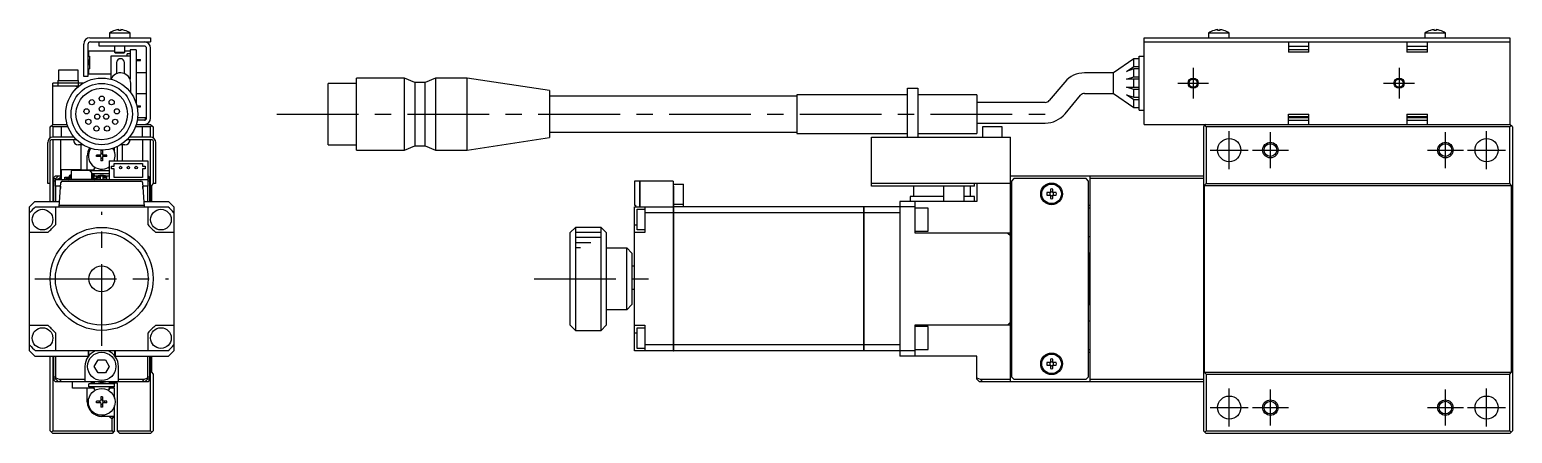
# Model space of a CAD drawing. Extents: x -1 to 606, y -8 to 204.
# Drawn here: x 318 to 606, y 68 to 146.4 of the extents above; entities that cross this region are included whole.
import ezdxf

# ---------------------------------------------------------------- set-up
doc = ezdxf.new("R2010")
doc.units = 0
doc.header["$LTSCALE"] = 0.5
doc.linetypes.add('CENTER', pattern=[50.8, 31.75, -6.35, 6.35, -6.35])
for name, color, linetype in [('MSM_CENTER', 1, 'CENTER'), ('MSM_CONTINUOUS', 7, 'CONTINUOUS'), ('MSM_NARROW', 5, 'CONTINUOUS')]:
    doc.layers.add(name, color=color, linetype=linetype)

msp = doc.modelspace()

# ---------------------------------------------------------------- linework, layer by layer
at = {"layer": 'MSM_CENTER'}
for p, q in [((544, 139.000001), (544, 133.000001)), ((584, 139.000001), (584, 133.000001)), ((541, 136.000001), (547, 136.000001)), ((581, 136.000001), (587, 136.000001)), ((366, 130.000001), (516, 130.000001)), ((551, 119.300001), (551, 126.700001)), ((559, 119.500001), (559, 126.500001)), ((593, 119.500001), (593, 126.500001)), ((601, 119.300001), (601, 126.700001)), ((547.3, 123.000001), (554.7, 123.000001)), ((555.5, 123.000001), (562.5, 123.000001)), ((589.5, 123.000001), (596.5, 123.000001)), ((597.3, 123.000001), (604.7, 123.000001)), ((332, 85.000001), (332, 111.000001)), ((319, 98.000001), (345, 98.000001)), ((416, 98.000001), (441, 98.000001)), ((551, 69.300001), (551, 76.700001)), ((559, 69.500001), (559, 76.500001)), ((593, 69.500001), (593, 76.500001)), ((601, 69.300001), (601, 76.700001)), ((547.3, 73.000001), (554.7, 73.000001)), ((555.5, 73.000001), (562.5, 73.000001)), ((589.5, 73.000001), (596.5, 73.000001)), ((597.3, 73.000001), (604.7, 73.000001))]:
    msp.add_line(p, q, dxfattribs=at)
at = {"layer": 'MSM_CONTINUOUS'}
for p, q in [((329.699999, 144.800001), (341.499999, 144.800001)), ((329.799999, 144.000001), (341.499999, 144.000001)), ((331.499999, 143.200001), (331.499999, 144.000001)), ((337.499999, 145.698), (333.499999, 145.698)), ((333.499999, 145.698), (333.499999, 144.800001)), ((334.57129, 146.255733), (334.549999, 146.255733)), ((335.299999, 146.255733), (335.299999, 146.387477)), ((335.699999, 146.255733), (335.299999, 146.255733)), ((335.699999, 146.387477), (335.699999, 146.255733)), ((336.449999, 146.255733), (336.428708, 146.255733)), ((337.499999, 144.800001), (337.499999, 145.698)), ((341.499999, 144.800001), (341.499999, 144.000001)), ((534.5, 128.000001), (534.5, 144.800001)), ((534.5, 144.800001), (605.5, 144.800001)), ((534.5, 144.000001), (605.5, 144.000001)), ((547, 145.698), (547, 144.800001)), ((551, 145.698), (547, 145.698)), ((548.071291, 146.255733), (548.05, 146.255733)), ((548.8, 146.255733), (548.8, 146.387477)), ((549.2, 146.255733), (548.8, 146.255733)), ((549.2, 146.387477), (549.2, 146.255733)), ((549.95, 146.255733), (549.928708, 146.255733)), ((551, 144.800001), (551, 145.698)), ((562.5, 144.000001), (562.5, 142.000001)), ((566.5, 142.000001), (566.5, 144.000001)), ((585.5, 144.000001), (585.5, 142.000001)), ((589, 145.698), (589, 144.800001)), ((593, 145.698), (589, 145.698)), ((589.5, 142.000001), (589.5, 144.000001)), ((590.071291, 146.255733), (590.05, 146.255733)), ((590.8, 146.255733), (590.8, 146.387477)), ((591.2, 146.255733), (590.8, 146.255733)), ((591.2, 146.387477), (591.2, 146.255733)), ((591.95, 146.255733), (591.928708, 146.255733)), ((593, 144.800001), (593, 145.698)), ((605.5, 144.800001), (605.5, 128.000001)), ((328.499999, 137.300001), (328.499999, 143.600001)), ((329.299999, 143.500001), (329.299999, 137.300001)), ((329.499999, 142.250001), (334.499999, 142.250001)), ((329.499999, 141.250001), (329.499999, 142.250001)), ((329.499999, 141.250001), (329.599999, 141.250001)), ((329.599999, 141.250001), (329.599999, 138.750001)), ((340.299999, 143.200001), (331.499999, 143.200001)), ((333.799999, 141.250001), (333.799999, 136.764615)), ((337.499999, 141.250001), (333.799999, 141.250001)), ((334.499999, 143.199982), (334.499999, 142.000001)), ((334.499999, 142.000001), (336.499999, 142.000001)), ((334.499999, 142.000001), (334.699999, 141.800001)), ((336.299999, 141.800001), (334.699999, 141.800001)), ((336.299999, 141.800001), (336.499999, 142.000001)), ((336.499999, 142.000001), (336.499999, 143.199982)), ((336.499999, 142.250001), (337.499999, 142.250001)), ((336.949999, 141.250001), (336.949999, 141.705001)), ((337.499999, 141.705001), (336.949999, 141.705001)), ((338.699999, 142.500001), (337.499999, 142.500001)), ((337.499999, 142.500001), (337.499999, 136.759935)), ((338.699999, 142.500001), (338.699999, 132.027318)), ((340.699999, 129.200001), (340.699999, 142.800001)), ((341.499999, 129.200001), (341.499999, 142.800001)), ((533.5, 130.750001), (533.5, 141.250001)), ((533.5, 141.250001), (534.5, 141.250001)), ((562.5, 143.200001), (566.5, 143.200001)), ((566.5, 142.500001), (562.5, 142.500001)), ((566.5, 142.000001), (562.5, 142.000001)), ((585.5, 143.200001), (589.5, 143.200001)), ((589.5, 142.500001), (585.5, 142.500001)), ((589.5, 142.000001), (585.5, 142.000001)), ((327.399999, 138.500001), (323.599999, 138.500001)), ((323.599999, 138.500001), (323.599999, 136.500001)), ((327.399999, 136.500001), (327.399999, 138.500001)), ((329.599999, 140.450001), (329.499999, 140.450001)), ((329.499999, 140.450001), (329.499999, 139.550001)), ((329.599999, 140.075001), (329.499999, 140.075001)), ((329.599999, 139.925001), (329.499999, 139.925001)), ((329.599999, 139.550001), (329.499999, 139.550001)), ((329.499999, 138.750001), (329.599999, 138.750001)), ((329.499999, 137.750001), (329.499999, 138.750001)), ((334.899999, 140.000001), (334.899999, 137.854051)), ((336.399999, 137.854051), (336.399999, 140.000001)), ((338.699999, 140.625001), (339.499999, 140.625001)), ((338.699999, 140.375001), (339.499999, 140.375001)), ((339.499999, 140.375001), (339.499999, 140.625001)), ((532.5, 140.750001), (528.5, 138.000001)), ((531.045454, 138.250001), (532.5, 139.250001)), ((532.5, 138.750001), (531.045454, 138.250001)), ((533.5, 140.750001), (532.5, 140.750001)), ((532.5, 139.250001), (532.5, 140.750001)), ((532.5, 139.250001), (533.5, 139.250001)), ((533.5, 138.750001), (532.5, 138.750001)), ((532.5, 137.250001), (532.5, 138.750001)), ((328.394452, 136.000003), (322.499999, 136.000003)), ((322.499999, 128.000001), (322.499999, 136.000001)), ((322.499999, 135.500001), (327.669873, 135.500001)), ((323.499999, 136.500001), (327.499999, 136.500001)), ((323.499999, 136.500001), (323.499999, 135.500001)), ((326.999999, 135.500001), (327.306569, 135.193431)), ((327.499999, 135.361903), (327.499999, 136.500001)), ((329.299999, 137.300001), (328.499999, 137.300001)), ((333.799999, 137.750001), (329.499999, 137.750001)), ((337.649999, 134.132496), (337.649999, 136.000001)), ((340.699999, 138.000001), (338.699999, 138.000001)), ((381.5, 135.950001), (376, 135.950001)), ((376, 124.050001), (376, 135.950001)), ((390.8, 137.000001), (381.5, 137.000001)), ((381.5, 123.000001), (381.5, 137.000001)), ((392.8, 136.150001), (390.8, 137.000001)), ((390.8, 123.000001), (390.8, 137.000001)), ((394.8, 136.150001), (392.8, 136.150001)), ((392.8, 136.150001), (392.8, 123.850001)), ((396.8, 137.000001), (394.8, 136.150001)), ((394.8, 123.850001), (394.8, 136.150001)), ((403, 137.000001), (396.8, 137.000001)), ((396.8, 137.000001), (396.8, 123.000001)), ((419, 134.570001), (403, 137.000001)), ((403, 123.000001), (403, 137.000001)), ((519.0687, 136.213939), (516.046214, 132.61188)), ((528.5, 138.000001), (522.898923, 138.000001)), ((528.5, 134.000001), (528.5, 138.000001)), ((531.045454, 136.750001), (532.5, 137.250001)), ((533.5, 136.750001), (531.045454, 136.750001)), ((532.5, 137.250001), (533.5, 137.250001)), ((532.5, 135.250001), (532.5, 136.750001)), ((338.699999, 134.000001), (340.699999, 134.000001)), ((419, 134.570001), (419, 125.430001)), ((467, 133.500001), (419, 133.500001)), ((467, 133.750001), (467, 126.250001)), ((488.5, 133.750001), (467, 133.750001)), ((488.5, 135.000001), (490.5, 135.000001)), ((488.5, 125.500001), (488.5, 135.000001)), ((490.5, 135.000001), (490.5, 125.500001)), ((502, 133.750001), (490.5, 133.750001)), ((502, 133.750001), (502, 126.250001)), ((519.110392, 130.04073), (522.132878, 133.642789)), ((522.898923, 134.000001), (528.5, 134.000001)), ((528.5, 134.000001), (532.5, 131.250001)), ((532.5, 134.750001), (531.045454, 135.250001)), ((531.045454, 135.250001), (533.5, 135.250001)), ((531.045454, 133.750001), (532.5, 133.250001)), ((532.5, 132.750001), (531.045454, 133.750001)), ((533.5, 134.750001), (532.5, 134.750001)), ((532.5, 133.250001), (532.5, 134.750001)), ((532.5, 133.250001), (533.5, 133.250001)), ((533.5, 132.750001), (532.5, 132.750001)), ((532.5, 131.250001), (532.5, 132.750001)), ((338.808772, 131.625001), (339.499999, 131.625001)), ((338.863627, 131.375001), (339.499999, 131.375001)), ((339.499999, 131.375001), (339.499999, 131.625001)), ((515.28017, 132.254668), (502, 132.254668)), ((532.5, 131.250001), (533.5, 131.250001)), ((533.5, 130.750001), (534.5, 130.750001)), ((562.5, 130.000001), (566.5, 130.000001)), ((562.5, 128.000001), (562.5, 130.000001)), ((566.5, 128.000001), (566.5, 130.000001)), ((585.5, 130.000001), (589.5, 130.000001)), ((585.5, 130.000001), (585.5, 128.000001)), ((589.5, 128.000001), (589.5, 130.000001)), ((321.999999, 127.500001), (322.499999, 128.000001)), ((321.999999, 125.366026), (321.999999, 127.500001)), ((322.499999, 127.500001), (322.249999, 127.750001)), ((322.499999, 128.000001), (325.291796, 128.000001)), ((322.499999, 127.500001), (322.499999, 125.500001)), ((325.461652, 127.500001), (322.499999, 127.500001)), ((324.1, 127.500001), (324.1, 125.500001)), ((341.499999, 127.500001), (338.538348, 127.500001)), ((338.708204, 128.000001), (341.499999, 128.000001)), ((340.299999, 128.800001), (338.896376, 128.800001)), ((338.964912, 129.300001), (340.499999, 129.300001)), ((339.9, 125.500001), (339.9, 127.500001)), ((340.499999, 128.853591), (340.499999, 129.300001)), ((341.499999, 128.000001), (341.999999, 127.500001)), ((341.749999, 127.750001), (341.499999, 127.500001)), ((341.499999, 125.500001), (341.499999, 127.500001)), ((341.999999, 127.500001), (341.999999, 125.366027)), ((502, 128.254668), (515.28017, 128.254668)), ((506.9, 127.500001), (503.1, 127.500001)), ((503.1, 127.500001), (503.1, 125.500001)), ((506.9, 125.500001), (506.9, 127.500001)), ((534.5, 128.000001), (605.5, 128.000001)), ((546.5, 128.000001), (546, 127.500001)), ((546, 127.500001), (546, 68.500001)), ((546.25, 127.750001), (546.5, 127.500001)), ((546.5, 127.500001), (546.5, 116.500001)), ((605.5, 127.500001), (546.5, 127.500001)), ((562.5, 129.500001), (566.5, 129.500001)), ((562.5, 129.300001), (566.5, 129.300001)), ((562.5, 128.800001), (566.5, 128.800001)), ((585.5, 129.500001), (589.5, 129.500001)), ((585.5, 129.300001), (589.5, 129.300001)), ((585.5, 128.800001), (589.5, 128.800001)), ((606, 127.500001), (605.5, 128.000001)), ((605.5, 127.500001), (605.75, 127.750001)), ((605.5, 116.500001), (605.5, 127.500001)), ((606, 127.500001), (606, 68.500001)), ((321.5, 116.500001), (321.5, 124.500001)), ((321.999999, 113.000001), (321.999999, 124.800001)), ((327.101021, 125.000001), (322.2, 125.000001)), ((322.499999, 125.000001), (322.499999, 113.000001)), ((326.638097, 125.500001), (322.5, 125.500001)), ((324, 125.000001), (324, 118.000001)), ((326.5, 125.669874), (326.5, 125.500001)), ((328.394449, 124.000001), (327.5, 124.000001)), ((328, 119.080001), (328, 124.000001)), ((336.5, 124.000001), (335.605551, 124.000001)), ((336, 124.000001), (336, 120.900001)), ((341.8, 125.000001), (336.898979, 125.000001)), ((341.5, 125.500001), (337.361903, 125.500001)), ((337.5, 125.500001), (337.5, 125.669874)), ((340, 120.900001), (340, 125.000001)), ((341.499999, 113.000001), (341.499999, 125.000001)), ((342, 124.800001), (342, 116.500001)), ((342.5, 116.500001), (342.5, 124.500001)), ((376, 124.050001), (381.5, 124.050001)), ((390.8, 123.000001), (392.8, 123.850001)), ((392.8, 123.850001), (394.8, 123.850001)), ((394.8, 123.850001), (396.8, 123.000001)), ((403, 123.000001), (419, 125.430001)), ((419, 126.500001), (467, 126.500001)), ((467, 126.250001), (488.5, 126.250001)), ((481.5, 125.500001), (508.5, 125.500001)), ((481.5, 116.000001), (481.5, 125.500001)), ((490.5, 126.250001), (502, 126.250001)), ((508.5, 78.000001), (508.5, 125.500001)), ((329.199999, 119.200001), (329.199999, 121.900001)), ((330.999999, 121.755001), (330.999999, 122.045001)), ((331.794999, 122.045001), (330.999999, 122.045001)), ((331.794999, 121.755001), (330.999999, 121.755001)), ((331.529992, 122.045001), (331.529992, 121.755001)), ((332.144999, 122.900001), (331.854999, 122.900001)), ((331.854999, 122.900001), (331.854999, 122.105001)), ((332.144999, 122.370008), (331.854999, 122.370008)), ((331.854999, 121.695001), (331.854999, 120.900001)), ((331.854999, 121.429994), (332.144999, 121.429994)), ((332.144999, 122.900001), (332.144999, 122.105001)), ((332.144999, 121.695001), (332.144999, 120.900001)), ((332.999999, 122.045001), (332.204999, 122.045001)), ((332.999999, 121.755001), (332.204999, 121.755001)), ((332.470006, 122.045001), (332.470006, 121.755001)), ((332.999999, 121.755001), (332.999999, 122.045001)), ((334.499999, 122.614144), (334.499999, 123.461652)), ((334.499999, 120.900001), (334.499999, 121.185858)), ((334.999999, 123.675445), (334.999999, 120.900001)), ((381.5, 123.000001), (390.8, 123.000001)), ((396.8, 123.000001), (403, 123.000001)), ((327.900002, 119.200001), (324.100002, 119.200001)), ((324.100002, 119.200001), (324.100002, 117.200001)), ((326.097502, 118.190001), (325.987502, 118.190001)), ((326.097502, 117.400001), (326.097502, 118.980001)), ((326.197502, 119.080001), (329.576081, 119.080001)), ((327.900002, 119.080001), (327.900002, 119.200001)), ((328, 119.200001), (330.449928, 119.200001)), ((329.646791, 119.050712), (329.968213, 118.72929)), ((333.425002, 119.000001), (329.697502, 119.000001)), ((329.997502, 118.65858), (329.997502, 117.400001)), ((333.425002, 118.400001), (329.997502, 118.400001)), ((329.997502, 118.197504), (329.999999, 118.200001)), ((330.107502, 118.190001), (329.997502, 118.190001)), ((329.999999, 118.200001), (329.999999, 118.190001)), ((330.449928, 118.200001), (329.999999, 118.200001)), ((330.449928, 119.200001), (330.620939, 119.496201)), ((330.449928, 118.200001), (330.565398, 118.000001)), ((332.144999, 120.900001), (331.854999, 120.900001)), ((333.379059, 119.496201), (333.425002, 119.416625)), ((333.425002, 120.900001), (333.425002, 117.200001)), ((333.425002, 120.900001), (340.925002, 120.900001)), ((333.925002, 119.350001), (333.925002, 119.850001)), ((333.925002, 119.850001), (334.425002, 119.850001)), ((334.425002, 119.350001), (333.925002, 119.350001)), ((334.425002, 120.400001), (339.925002, 120.400001)), ((334.425002, 119.850001), (334.425002, 120.400001)), ((334.425002, 117.700001), (334.425002, 119.350001)), ((339.925002, 120.400001), (339.925002, 119.850001)), ((339.925002, 119.850001), (340.425002, 119.850001)), ((340.425002, 119.350001), (339.925002, 119.350001)), ((339.925002, 119.350001), (339.925002, 117.700001)), ((340.425002, 119.850001), (340.425002, 119.350001)), ((340.925002, 120.900001), (340.925002, 117.200001)), ((322, 116.500001), (321.5, 116.500001)), ((322.999999, 118.000001), (322.499999, 117.500001)), ((322.699999, 117.500001), (323.099998, 117.500001)), ((322.699999, 113.000001), (322.699999, 117.500001)), ((323.000002, 117.000001), (322.699999, 117.000001)), ((322.999999, 118.000001), (324.100002, 118.000001)), ((323.000002, 116.000001), (323.000002, 117.200001)), ((341.000002, 117.200001), (323.000002, 117.200001)), ((324.029707, 116.000001), (323.000002, 116.000001)), ((323.099998, 117.500001), (323.599998, 118.000001)), ((323.099998, 117.200001), (323.099998, 117.500001)), ((323.099998, 113.000001), (323.099998, 116.000001)), ((323.71237, 117.500001), (323.11237, 117.200001)), ((323.499999, 117.900002), (323.499999, 118.000001)), ((324.100002, 117.887633), (323.71237, 117.500001)), ((324.100002, 117.500001), (323.71237, 117.500001)), ((323.75, 112.000001), (324.080119, 116.720928)), ((324.000002, 116.000001), (324.000002, 115.575196)), ((324.379389, 117.000001), (339.620611, 117.000001)), ((324.825002, 117.750001), (325.657502, 117.750001)), ((324.825002, 117.200001), (324.825002, 117.750001)), ((325.047502, 117.200001), (325.047502, 117.430001)), ((325.557502, 117.430001), (325.047502, 117.430001)), ((325.297502, 117.200001), (325.297502, 117.430001)), ((325.363897, 117.200001), (325.363897, 117.430001)), ((325.657502, 117.530001), (325.657502, 117.860001)), ((325.777502, 117.200001), (325.777502, 117.284034)), ((325.887502, 117.860001), (325.887502, 117.530001)), ((325.887502, 117.750001), (326.097502, 117.750001)), ((326.097502, 117.960001), (325.987502, 117.960001)), ((329.897502, 117.300001), (326.197502, 117.300001)), ((327.777502, 117.200001), (327.777502, 117.300001)), ((327.900002, 117.200001), (327.900002, 117.300001)), ((328.749999, 117.200001), (328.749999, 117.300001)), ((329.312502, 117.200001), (329.312502, 117.300001)), ((330.107502, 117.960001), (329.997502, 117.960001)), ((329.997502, 117.750001), (330.207502, 117.750001)), ((329.997502, 117.625001), (330.207502, 117.625001)), ((330.207502, 117.860001), (330.207502, 117.530001)), ((330.406333, 118.000001), (333.425002, 118.000001)), ((330.437502, 117.530001), (330.437502, 117.860001)), ((330.437502, 117.750001), (330.500002, 117.750001)), ((330.437502, 117.625001), (330.500002, 117.625001)), ((330.500002, 117.437299), (330.500002, 118.000001)), ((330.500002, 117.200001), (330.500002, 117.202139)), ((331.047502, 117.430001), (330.537502, 117.430001)), ((330.731107, 117.430001), (330.731107, 117.200001)), ((330.797502, 117.430001), (330.797502, 117.200001)), ((331.000002, 117.430001), (331.000002, 118.000001)), ((331.000002, 117.750001), (331.750002, 117.750001)), ((331.000002, 117.625001), (331.750002, 117.625001)), ((331.047502, 117.430001), (331.047502, 117.200001)), ((331.750002, 117.200001), (331.750002, 118.000001)), ((332.250002, 117.200001), (332.250002, 118.000001)), ((332.250002, 117.750001), (333.000002, 117.750001)), ((332.250002, 117.625001), (333.000002, 117.625001)), ((333.000002, 117.200001), (333.000002, 118.000001)), ((339.925002, 117.700001), (334.425002, 117.700001)), ((339.919881, 116.720928), (340.25, 112.000001)), ((341.000002, 116.000001), (339.970293, 116.000001)), ((340.000002, 115.575139), (340.000002, 116.000001)), ((340.9, 116.000001), (340.9, 113.000001)), ((340.999999, 118.000001), (340.925002, 118.000001)), ((340.925002, 117.500001), (341.299999, 117.500001)), ((341.499999, 117.500001), (340.999999, 118.000001)), ((341.000002, 116.000001), (341.000002, 117.200001)), ((341.299999, 117.000001), (341.000002, 117.000001)), ((341.299999, 117.500001), (341.299999, 113.000001)), ((341.999999, 116.500001), (341.649999, 116.150001)), ((341.649999, 116.150001), (341.649999, 113.000001)), ((342.5, 116.500001), (342, 116.500001)), ((436.5, 117.000001), (435.5, 117.000001)), ((435.5, 117.000001), (435.5, 112.300001)), ((436.5, 112.000001), (436.5, 117.000001)), ((436.5, 116.950001), (436.55, 116.950001)), ((443, 117.000001), (436.55, 117.000001)), ((436.55, 117.000001), (436.55, 112.000001)), ((443, 117.000001), (443, 84.000001)), ((443, 116.400001), (445, 116.400001)), ((443, 116.000001), (443.05, 116.000001)), ((443.05, 116.000001), (443.05, 84.000001)), ((445, 112.000001), (445, 116.400001)), ((508.5, 116.500001), (481.5, 116.500001)), ((501.5, 116.000001), (481.5, 116.000001)), ((489.75, 114.000001), (489.75, 116.000001)), ((495.5, 116.000001), (495.5, 113.000001)), ((499.5, 113.000001), (499.5, 116.000001)), ((500.75, 114.000001), (500.75, 116.000001)), ((501.5, 116.000001), (501.5, 116.500001)), ((501.999998, 116.500001), (501.999998, 113.000001)), ((508.5, 118.000001), (546, 118.000001)), ((509.2, 117.500001), (508.7, 117.000001)), ((508.7, 117.000001), (508.7, 79.000001)), ((523.2, 117.500001), (509.2, 117.500001)), ((516.26, 115.419186), (516.26, 114.740001)), ((516.74, 114.740001), (516.74, 115.419186)), ((523.7, 117.000001), (523.2, 117.500001)), ((523.7, 79.000001), (523.7, 117.000001)), ((524, 78.000001), (524, 118.000001)), ((546, 117.500001), (524, 117.500001)), ((546.5, 116.500001), (546.15, 116.150001)), ((546.15, 116.150001), (546.15, 79.850001)), ((546.15, 116.150001), (605.85, 116.150001)), ((546.5, 116.500001), (605.5, 116.500001)), ((605.85, 116.150001), (605.5, 116.500001)), ((605.85, 79.850001), (605.85, 116.150001)), ((319, 113.000001), (318, 112.000001)), ((319, 113.000001), (323.819927, 113.000001)), ((340.180073, 113.000001), (345, 113.000001)), ((346, 112.000001), (345, 113.000001)), ((443.05, 112.500001), (445, 112.500001)), ((487, 113.000001), (487, 83.000001)), ((501.999998, 113.000001), (487, 113.000001)), ((489, 114.000001), (489, 113.000001)), ((495.5, 114.000001), (489, 114.000001)), ((490, 106.900001), (490, 113.000001)), ((501.5, 114.000001), (499.5, 114.000001)), ((501.5, 113.000001), (501.5, 114.000001)), ((516.26, 114.740001), (515.580815, 114.740001)), ((515.580815, 114.260001), (516.26, 114.260001)), ((516.26, 114.260001), (516.26, 113.580817)), ((517.419184, 114.740001), (516.74, 114.740001)), ((516.74, 113.580817), (516.74, 114.260001)), ((516.74, 114.260001), (517.419184, 114.260001)), ((318, 84.000001), (318, 112.000001)), ((319.154767, 112.000001), (344.845233, 112.000001)), ((323, 112.000001), (323, 108.500001)), ((323.770978, 112.300001), (340.229022, 112.300001)), ((341, 108.500001), (341, 112.000001)), ((346, 112.000001), (346, 84.000001)), ((435.5, 112.300001), (435.7, 112.300001)), ((435.5, 84.000001), (435.5, 112.000001)), ((435.5, 112.000001), (443, 112.000001)), ((435.7, 112.300001), (435.7, 112.000001)), ((436, 107.500001), (436, 111.500001)), ((436, 111.500001), (437.5, 111.500001)), ((437.5, 112.000001), (437.5, 107.000001)), ((443, 110.845234), (437.5, 110.845234)), ((443, 111.990001), (443.05, 111.990001)), ((443, 110.841341), (443.05, 110.841341)), ((480, 112.000001), (443.05, 112.000001)), ((480, 110.845234), (443.05, 110.845234)), ((480, 84.000001), (480, 112.000001)), ((480, 111.990001), (480.05, 111.990001)), ((480, 110.841341), (480.05, 110.841341)), ((480.05, 112.000001), (480.05, 84.000001)), ((490, 112.000001), (480.05, 112.000001)), ((487, 110.845234), (480.05, 110.845234)), ((492.5, 111.750001), (490, 111.750001)), ((492.5, 107.250001), (492.5, 111.750001)), ((508.7, 112.250001), (508.5, 112.250001)), ((524, 112.250001), (523.7, 112.250001)), ((524, 111.750001), (523.7, 111.750001)), ((321.5, 107.000001), (318, 107.000001)), ((346, 107.000001), (342.5, 107.000001)), ((424, 108.000001), (423, 107.000001)), ((423, 89.000001), (423, 107.000001)), ((424, 108.000001), (424, 88.000001)), ((429, 108.000001), (424, 108.000001)), ((429, 88.000001), (429, 108.000001)), ((430, 107.000001), (429, 108.000001)), ((430, 107.000001), (430, 89.000001)), ((435.5, 108.500001), (436, 108.500001)), ((437.5, 107.000001), (435.5, 107.000001)), ((437.5, 107.500001), (436, 107.500001)), ((490, 107.250001), (492.5, 107.250001)), ((508.5, 106.900001), (490, 106.900001)), ((508, 106.900001), (508.5, 106.400001)), ((508.7, 108.000001), (508.5, 108.000001)), ((508.7, 107.000001), (508.5, 107.000001)), ((430, 104.000001), (434, 104.000001)), ((435, 103.000001), (434, 104.000001)), ((434, 92.000001), (434, 104.000001)), ((508.7, 105.500001), (508.5, 105.500001)), ((523.7, 106.250001), (524, 106.250001)), ((435, 103.000001), (435, 93.000001)), ((523.8, 103.000001), (523.7, 103.000001)), ((523.8, 93.000001), (523.8, 103.000001)), ((524, 102.800001), (523.8, 103.000001)), ((435, 100.500001), (435.5, 100.500001)), ((435, 96.000001), (435.5, 96.000001)), ((434, 92.000001), (435, 93.000001)), ((523.7, 93.000001), (523.8, 93.000001)), ((523.8, 93.000001), (524, 93.200001)), ((434, 92.000001), (430, 92.000001)), ((508.5, 89.600001), (508, 89.100001)), ((508.5, 90.500001), (508.7, 90.500001)), ((524, 89.750001), (523.7, 89.750001)), ((318, 89.000001), (321.5, 89.000001)), ((323, 87.500001), (323, 84.000001)), ((341, 84.000001), (341, 87.500001)), ((342.5, 89.000001), (346, 89.000001)), ((423, 89.000001), (424, 88.000001)), ((424, 88.000001), (429, 88.000001)), ((429, 88.000001), (430, 89.000001)), ((435.5, 89.000001), (437.5, 89.000001)), ((435.5, 87.500001), (436, 87.500001)), ((436, 84.500001), (436, 88.500001)), ((436, 88.500001), (437.5, 88.500001)), ((437.5, 89.000001), (437.5, 84.000001)), ((490, 89.100001), (508.5, 89.100001)), ((490, 83.000001), (490, 89.100001)), ((492.5, 88.750001), (490, 88.750001)), ((492.5, 84.250001), (492.5, 88.750001)), ((508.7, 89.000001), (508.5, 89.000001)), ((508.5, 88.000001), (508.7, 88.000001)), ((318, 84.000001), (319, 83.000001)), ((344.845233, 84.000001), (319.154767, 84.000001)), ((329.4, 83.000001), (329.4, 84.000001)), ((329.510522, 83.089258), (329.510522, 84.000001)), ((334.489478, 84.000001), (334.489478, 83.089261)), ((334.6, 84.000001), (334.6, 83.000001)), ((345, 83.000001), (346, 84.000001)), ((443, 84.000001), (435.5, 84.000001)), ((437.5, 84.500001), (436, 84.500001)), ((443, 85.154769), (437.5, 85.154769)), ((443, 85.158662), (443.05, 85.158662)), ((443, 84.010001), (443.05, 84.010001)), ((480, 85.154769), (443.05, 85.154769)), ((480, 84.000001), (443.05, 84.000001)), ((480, 85.158662), (480.05, 85.158662)), ((480, 84.010001), (480.05, 84.010001)), ((487, 85.154769), (480.05, 85.154769)), ((490, 84.000001), (480.05, 84.000001)), ((490, 84.250001), (492.5, 84.250001)), ((508.5, 83.750001), (508.7, 83.750001)), ((523.7, 84.250001), (524, 84.250001)), ((523.7, 83.750001), (524, 83.750001)), ((319, 83.000001), (329.4, 83.000001)), ((321.999999, 68.500001), (321.999999, 83.000001)), ((322.499999, 83.000001), (322.499999, 68.500001)), ((322.699999, 78.500001), (322.699999, 83.000001)), ((323.099998, 78.500001), (323.099998, 83.000001)), ((328.750001, 81.000001), (328.750001, 78.000001)), ((330.556625, 81.000001), (331.278313, 82.250001)), ((331.278313, 79.750001), (330.556625, 81.000001)), ((331.278313, 82.250001), (332.721689, 82.250001)), ((332.721689, 82.250001), (333.443377, 81.000001)), ((333.443377, 81.000001), (332.721689, 79.750001)), ((334.6, 83.000001), (345, 83.000001)), ((335.250001, 78.000001), (335.250001, 81.000001)), ((340.9, 83.000001), (340.9, 78.500001)), ((341.299999, 83.000001), (341.299999, 78.500001)), ((341.499999, 68.500001), (341.499999, 83.000001)), ((341.649999, 83.000001), (341.649999, 79.850001)), ((501.999998, 83.000001), (487, 83.000001)), ((502, 78.500001), (501.999971, 83.000001)), ((516.26, 81.740001), (515.580815, 81.740001)), ((515.580815, 81.260001), (516.26, 81.260001)), ((516.26, 82.419186), (516.26, 81.740001)), ((516.26, 81.260001), (516.26, 80.580817)), ((516.74, 81.740001), (516.74, 82.419186)), ((517.419184, 81.740001), (516.74, 81.740001)), ((516.74, 80.580817), (516.74, 81.260001)), ((516.74, 81.260001), (517.419184, 81.260001)), ((322.499999, 78.500001), (322.999999, 78.000001)), ((322.699999, 79.000001), (323.099998, 79.000001)), ((323.099998, 78.500001), (322.699999, 78.500001)), ((340.999999, 78.000001), (322.999999, 78.000001)), ((323.099998, 78.806187), (323.71237, 78.500001)), ((323.599998, 78.000001), (323.099998, 78.500001)), ((323.499999, 78.000001), (323.499999, 78.1)), ((323.71237, 78.500001), (328.750001, 78.500001)), ((323.71237, 78.500001), (324.21237, 78.000001)), ((326.299999, 76.800001), (326.299999, 78.000001)), ((329.999999, 77.800001), (329.799999, 78.000001)), ((329.999999, 78.000001), (329.999999, 77.800001)), ((329.999999, 77.800001), (330.449928, 77.800001)), ((330.565398, 78.000001), (330.449928, 77.800001)), ((332.721689, 79.750001), (331.278313, 79.750001)), ((333.55007, 77.800001), (333.4346, 78.000001)), ((333.55007, 77.800001), (334.999999, 77.800001)), ((334.774999, 78.000001), (334.774999, 77.800001)), ((334.999999, 77.800001), (334.999999, 68.500001)), ((335.250001, 78.500001), (340.287628, 78.500001)), ((339.787628, 78.000001), (340.287628, 78.500001)), ((340.287628, 78.500001), (340.9, 78.806188)), ((340.9, 78.500001), (340.4, 78.000001)), ((340.499999, 78.000001), (340.499999, 78.1)), ((340.9, 79.000001), (341.299999, 79.000001)), ((341.299999, 78.500001), (340.9, 78.500001)), ((340.999999, 78.000001), (341.499999, 78.500001)), ((341.649999, 79.850001), (341.999999, 79.500001)), ((341.999999, 79.500001), (341.999999, 68.500001)), ((501.999998, 78.806188), (502.612372, 78.500001)), ((502.5, 78.000001), (502, 78.500001)), ((546, 78.000001), (502.5, 78.000001)), ((502.612372, 78.500001), (508.5, 78.500001)), ((502.612372, 78.500001), (503.112372, 78.000001)), ((508.7, 79.000001), (509.2, 78.500001)), ((509.2, 78.500001), (523.2, 78.500001)), ((523.2, 78.500001), (523.7, 79.000001)), ((524, 78.500001), (546, 78.500001)), ((546.15, 79.850001), (546.5, 79.500001)), ((546.15, 79.850001), (605.85, 79.850001)), ((546.5, 79.500001), (546.5, 68.500001)), ((546.5, 79.500001), (605.5, 79.500001)), ((605.5, 79.500001), (605.85, 79.850001)), ((605.5, 68.500001), (605.5, 79.500001)), ((330.449928, 76.800001), (326.299999, 76.800001)), ((329.199999, 74.100001), (329.199999, 76.800001)), ((329.499999, 77.000001), (329.499999, 77.600001)), ((334.499999, 77.600001), (329.499999, 77.600001)), ((334.499999, 77.000001), (329.499999, 77.000001)), ((330.620939, 76.503801), (330.449928, 76.800001)), ((331.854999, 75.100001), (331.854999, 74.305001)), ((332.144999, 75.100001), (331.854999, 75.100001)), ((332.144999, 75.100001), (332.144999, 74.305001)), ((333.55007, 76.800001), (333.379059, 76.503801)), ((334.499999, 76.800001), (333.55007, 76.800001)), ((334.499999, 77.000001), (334.499999, 77.600001)), ((334.499999, 74.814144), (334.499999, 76.800001)), ((331.794999, 74.245001), (330.999999, 74.245001)), ((330.999999, 73.955001), (330.999999, 74.245001)), ((331.794999, 73.955001), (330.999999, 73.955001)), ((331.529992, 74.245001), (331.529992, 73.955001)), ((332.144999, 74.570008), (331.854999, 74.570008)), ((331.854999, 73.895001), (331.854999, 73.100001)), ((331.854999, 73.629994), (332.144999, 73.629994)), ((332.144999, 73.100001), (331.854999, 73.100001)), ((332.144999, 73.895001), (332.144999, 73.100001)), ((332.999999, 74.245001), (332.204999, 74.245001)), ((332.999999, 73.955001), (332.204999, 73.955001)), ((332.470006, 74.245001), (332.470006, 73.955001)), ((332.999999, 73.955001), (332.999999, 74.245001)), ((334.499999, 68.500001), (334.499999, 73.385858)), ((334.499999, 71.300001), (331.999999, 71.300001)), ((333.499999, 71.300001), (333.999999, 70.800001)), ((333.999999, 70.800001), (334.353552, 71.300001)), ((333.999999, 68.500001), (333.999999, 70.800001)), ((322.499999, 68.000001), (321.999999, 68.500001)), ((322.249999, 68.250001), (322.499999, 68.500001)), ((322.499999, 68.500001), (333.999999, 68.500001)), ((333.999999, 68.000001), (322.499999, 68.000001)), ((333.999999, 68.500001), (334.249999, 68.250001)), ((334.499999, 68.500001), (333.999999, 68.000001)), ((334.999999, 68.500001), (341.499999, 68.500001)), ((335.499999, 68.000001), (334.999999, 68.500001)), ((341.499999, 68.000001), (335.499999, 68.000001)), ((341.499999, 68.500001), (341.749999, 68.250001)), ((341.999999, 68.500001), (341.499999, 68.000001)), ((546, 68.500001), (546.5, 68.000001)), ((546.5, 68.500001), (546.25, 68.250001)), ((546.5, 68.500001), (605.5, 68.500001)), ((605.5, 68.000001), (546.5, 68.000001)), ((605.75, 68.250001), (605.5, 68.500001)), ((605.5, 68.000001), (606, 68.500001))]:
    msp.add_line(p, q, dxfattribs=at)
for centre, radius in [((332, 130.000001), 7), ((332, 130.000001), 5.95), ((544, 136.000001), 0.7835), ((584, 136.000001), 0.7835), ((332, 130.000001), 5), ((330.071637, 132.298134), 0.5), ((332, 133.000001), 0.5), ((333.928363, 132.298134), 0.5), ((329.045577, 130.520946), 0.5), ((331.133975, 129.500001), 0.5), ((332, 131.000001), 0.5), ((332.866025, 129.500001), 0.5), ((334.954423, 130.520946), 0.5), ((329.401924, 128.500001), 0.5), ((330.97394, 127.180923), 0.5), ((333.02606, 127.180923), 0.5), ((334.598076, 128.500001), 0.5), ((551, 123.000001), 2.25), ((559, 123.000001), 1.2295), ((593, 123.000001), 1.2295), ((601, 123.000001), 2.25), ((335.675002, 119.600001), 0.25), ((337.175002, 119.600001), 0.25), ((338.675002, 119.600001), 0.25), ((516.5, 114.500001), 2.1), ((516.5, 114.500001), 1.9), ((320.5, 109.500001), 2), ((343.5, 109.500001), 2), ((332, 98.000001), 10), ((332, 98.000001), 9), ((332, 98.000001), 2.5), ((320.5, 86.500001), 2), ((343.5, 86.500001), 2), ((332.000001, 81.000001), 2.75), ((516.5, 81.500001), 2.1), ((516.5, 81.500001), 1.9), ((331.999999, 74.100001), 2.6), ((551, 73.000001), 2.25), ((601, 73.000001), 2.25), ((559, 73.000001), 1.2295), ((593, 73.000001), 1.2295)]:
    msp.add_circle(centre, radius, dxfattribs=at)
for centre, radius, start, end in [((329.699999, 143.600001), 1.2, 90, 180), ((329.799999, 143.500001), 0.5, 90, 180), ((335.499999, 143.200001), 3.2, 107.270005, 128.682187), ((335.499999, 143.200001), 3.193744, 93.59035, 106.905258), ((335.499999, 143.200001), 3.193744, 73.094742, 86.40965), ((335.499999, 143.200001), 3.2, 51.317813, 72.729995), ((340.299999, 142.800001), 1.2, 0, 90), ((549, 143.200001), 3.2, 107.270005, 128.682187), ((549, 143.200001), 3.193744, 93.59035, 106.905258), ((549, 143.200001), 3.193744, 73.094742, 86.40965), ((549, 143.200001), 3.2, 51.317813, 72.729995), ((591, 143.200001), 3.2, 107.270005, 128.682187), ((591, 143.200001), 3.193744, 93.59035, 106.905258), ((591, 143.200001), 3.193744, 73.094742, 86.40965), ((591, 143.200001), 3.2, 51.317813, 72.729995), ((340.299999, 142.800001), 0.4, 0, 90), ((335.649999, 140.000001), 0.75, 0, 180), ((335.649999, 136.000001), 2, 0, 157.537685), ((522.898923, 133.000001), 5, 90, 140), ((327.5, 134.000001), 1, 126.869969, 151.001182), ((336.5, 134.000001), 1, 28.998818, 54.268261), ((515.28017, 133.254668), 1, 270, 320), ((522.898923, 133.000001), 1, 90, 140), ((515.28017, 133.254668), 5, 270, 320), ((340.299999, 129.200001), 0.4, 270, 0), ((340.299999, 129.200001), 1.2, 270, 0), ((322.5, 124.500001), 1, 90, 180), ((322.2, 124.800001), 0.2, 90, 180), ((327.5, 125.000001), 1, 180, 270), ((336.5, 125.000001), 1, 270, 0), ((341.5, 124.500001), 1, 0, 90), ((341.8, 124.800001), 0.2, 0, 90), ((331.999999, 121.900001), 2.8, 147.382963, 180), ((331.999999, 121.900001), 2.6, 146.30007, 303.235261), ((331.794999, 122.105001), 0.06, 270, 0), ((331.794999, 121.695001), 0.06, 0, 90), ((332.204999, 122.105001), 0.06, 180, 270), ((332.204999, 121.695001), 0.06, 90, 180), ((331.999999, 121.900001), 2.6, 337.380135, 33.699916), ((325.987502, 117.860001), 0.33, 90, 180), ((326.197502, 118.980001), 0.1, 90, 180), ((329.576081, 118.980001), 0.1, 45, 90), ((329.897502, 118.65858), 0.1, 0, 45), ((330.107502, 117.860001), 0.33, 0, 90), ((331.999999, 118.7), 1.5875, 143.802745, 169.10691), ((331.999999, 118.7), 1.5875, 190.893016, 206.164144), ((332.114999, 118.585001), 1.75, 142.994029, 148.621726), ((331.999999, 115.500001), 2.6, 74.057631, 105.942369), ((331.999999, 118.7), 1.5875, 26.150472, 36.197255), ((331.884999, 118.585001), 1.75, 31.378274, 37.005971), ((324.379389, 116.700001), 0.3, 90, 176), ((325.557502, 117.530001), 0.33, 270, 0), ((325.557502, 117.530001), 0.1, 270, 0), ((325.987502, 117.860001), 0.1, 90, 180), ((326.197502, 117.400001), 0.1, 180, 270), ((329.897502, 117.400001), 0.1, 270, 0), ((330.107502, 117.860001), 0.1, 0, 90), ((330.537502, 117.530001), 0.33, 180, 270), ((330.537502, 117.530001), 0.1, 180, 270), ((339.620611, 116.700001), 0.3, 4, 90), ((516.5, 114.500001), 0.95, 75.36671, 104.63329), ((516.5, 114.500001), 0.95, 165.36671, 194.63329), ((516.5, 114.500001), 0.364721, 138.849633, 221.150367), ((516.5, 114.500001), 0.364721, 48.849633, 131.150367), ((516.5, 114.500001), 0.364721, 228.849633, 311.150367), ((516.5, 114.500001), 0.95, 255.36671, 284.63329), ((516.5, 114.500001), 0.364721, 318.849633, 41.150367), ((516.5, 114.500001), 0.95, 345.36671, 14.63329), ((332, 98.000001), 19, 132.536898, 137.463102), ((332, 98.000001), 19, 42.536898, 47.463102), ((308.835922, 121.16408), 19, 311.799844, 318.200156), ((355.164078, 121.16408), 19, 221.799844, 228.200156), ((308.835922, 74.835923), 19, 41.799844, 48.200156), ((355.164078, 74.835923), 19, 131.799844, 138.200156), ((332, 98.000001), 19, 222.536898, 227.463102), ((332.000001, 81.000001), 3.25, 112.604225, 180), ((332.000001, 81.000001), 3.25, 0, 67.387537), ((332, 98.000001), 19, 312.536898, 317.463102), ((516.5, 81.500001), 0.95, 165.36671, 194.63329), ((516.5, 81.500001), 0.364721, 138.849633, 221.150367), ((516.5, 81.500001), 0.95, 75.36671, 104.63329), ((516.5, 81.500001), 0.364721, 48.849633, 131.150367), ((516.5, 81.500001), 0.364721, 228.849633, 311.150367), ((516.5, 81.500001), 0.364721, 318.849633, 41.150367), ((516.5, 81.500001), 0.95, 345.36671, 14.63329), ((331.999999, 77.3), 1.5875, 153.835776, 169.10691), ((331.999999, 80.500001), 2.6, 254.057631, 285.942369), ((331.999999, 77.3), 1.5875, 10.89309, 26.164224), ((516.5, 81.500001), 0.95, 255.36671, 284.63329), ((331.999999, 77.3), 1.5875, 190.893016, 216.197192), ((332.114999, 77.415001), 1.75, 211.378274, 217.005971), ((331.999999, 77.3), 1.5875, 323.802808, 349.106984), ((331.884999, 77.415001), 1.75, 322.994029, 328.621726), ((331.999999, 74.100001), 2.8, 180, 270), ((331.794999, 74.305001), 0.06, 270, 0), ((331.794999, 73.895001), 0.06, 0, 90), ((332.204999, 74.305001), 0.06, 180, 270), ((332.204999, 73.895001), 0.06, 90, 180)]:
    msp.add_arc(centre, radius, start, end, dxfattribs=at)
at = {"layer": 'MSM_NARROW'}
for p, q in [((429, 107.000001), (424, 107.000001)), ((429, 106.000001), (424, 106.000001)), ((427, 105.000001), (424, 105.000001)), ((425, 104.000001), (424, 104.000001))]:
    msp.add_line(p, q, dxfattribs=at)
for centre, radius in [((544, 136.000001), 1), ((584, 136.000001), 1), ((559, 123.000001), 1.5), ((593, 123.000001), 1.5), ((559, 73.000001), 1.5), ((593, 73.000001), 1.5)]:
    msp.add_circle(centre, radius, dxfattribs=at)

doc.saveas('drawing.dxf')
